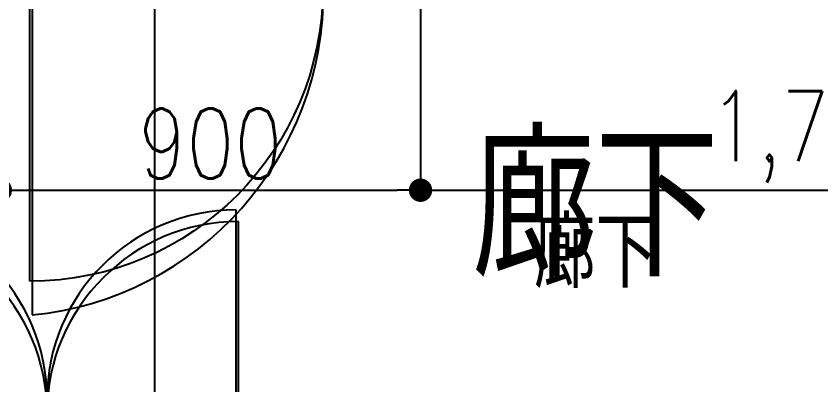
# Model space of a CAD drawing. Header units: millimetres. Extents: x 15495 to 166182, y -39946 to 18307.
# Drawn here: x 49374 to 51098, y 2692 to 3481 of the extents above; entities that cross this region are included whole.
import ezdxf

# ---------------------------------------------------------------- set-up
doc = ezdxf.new("R2010")
doc.units = ezdxf.units.MM
doc.header["$LTSCALE"] = 1000
doc.layers.get('0').update_dxf_attribs({"linetype": 'CONTINUOUS'})
for name, color, linetype in [('DT_ID', 13, 'CONTINUOUS'), ('E_TEXT', 3, 'CONTINUOUS'), ('F_FITT1-100', 5, 'CONTINUOUS'), ('F_FITT1-50', 5, 'CONTINUOUS'), ('SF-A_SANI-KYOUTSU', 60, 'CONTINUOUS'), ('SF-DT_ID-100', 13, 'CONTINUOUS'), ('SF-E_DIM-50', 3, 'CONTINUOUS'), ('SF-E_TEXT-100', 3, 'CONTINUOUS'), ('SF-E_TEXT-50', 3, 'CONTINUOUS'), ('SF-F_FITT1-100', 5, 'CONTINUOUS'), ('SF-F_FITT1-50', 5, 'CONTINUOUS'), ('WaterSpace_F_FITT1-100', 5, 'CONTINUOUS'), ('WaterSpace_F_FITT1-50', 5, 'CONTINUOUS'), ('WaterSpace_SP-F_FITT1-100', 5, 'CONTINUOUS'), ('WaterSpace_SP-F_FITT1-50', 5, 'CONTINUOUS')]:
    doc.layers.add(name, color=color, linetype=linetype)
doc.styles.add('DIM', font='romans.shx', dxfattribs={"width": 0.8, "bigfont": 'bigfont.shx'})
doc.styles.add('ROOM', font='romans.shx', dxfattribs={"width": 0.8, "bigfont": 'bigfont.shx'})
doc.styles.get("Standard").update_dxf_attribs({"font": 'txt.shx', "bigfont": 'bigfont.shx'})
doc.dimstyles.new('DIM50_3_3', dxfattribs={"dimscale": 50, "dimtxt": 3, "dimasz": 1, "dimexe": 0, "dimexo": 1, "dimgap": 0.5, "dimtad": 1, "dimdec": 1, "dimdsep": 46, "dimlunit": 6, "dimtxsty": 'DIM', "dimblk1": 'DOT', "dimblk2": 'DOT', "dimsah": 1, "dimcen": 1, "dimclrd": 256, "dimclre": 256, "dimclrt": 256, "dimadec": 0, "dimazin": 0, "dimtfac": 1, "dimtdec": 1, "dimtix": 1, "dimtmove": 2, "dimatfit": 3, "dimldrblk": 'DOT', "dimfxl": 1, "dimtvp": 0.833333, "dimtolj": 1, "dimarcsym": 0})

# ---------------------------------------------------------------- blocks, each defined once
blk = doc.blocks.new('WaterSpace_WD-A15_50')
at = {"layer": 'WaterSpace_F_FITT1-50'}
for p, q in [((-28, 0.8), (-28, 699.8)), ((-655, 10), (-680, 10)), ((-680, -90), (-680, 10)), ((-655, -31.5), (-655, 10)), ((-652, 0.8), (-652, -29.7)), ((-28, 0.8), (-652, 0.8)), ((-28, -29.7), (-28, 0.8)), ((-25, 10), (0, 10)), ((-25, -31.5), (-25, 10)), ((0, -100), (0, 10)), ((-655, -31.5), (-640, -31.5)), ((-652, -29.7), (-28, -29.7)), ((-640, -31.5), (-640, -45.4)), ((-25, -31.5), (-40, -31.5)), ((-40, -31.5), (-40, -45.4)), ((-640, -45.4), (-655, -45.4)), ((-655, -90), (-655, -45.4)), ((-40, -45.4), (-25, -45.4)), ((-25, -100), (-25, -45.4)), ((-680, -90), (-655, -90)), ((0, -100), (-25, -100))]:
    blk.add_line(p, q, dxfattribs=at)
blk.add_arc((39.8, 11.2), 691.9, 95.6225, 180.8667, dxfattribs=at)
blk = doc.blocks.new('WaterSpace_WD-A15_100')
at = {"layer": 'WaterSpace_F_FITT1-100'}
for p, q in [((0, 0), (0, 627.69225)), ((-627.69225, 0), (0, 0))]:
    blk.add_line(p, q, dxfattribs=at)
blk.add_arc((0, 0), 627.69225, 90, 180, dxfattribs=at)
blk = doc.blocks.new('WaterSpace')
at = {"layer": 'WaterSpace_SP-F_FITT1-100', "yscale": -1, "rotation": 90}
blk.add_blockref('WaterSpace_WD-A15_100', (-2536.9, -2890), dxfattribs=at)
at = {"layer": 'WaterSpace_SP-F_FITT1-50', "xscale": -1, "yscale": -1}
blk.add_blockref('WaterSpace_WD-A15_50', (-2560, -2890), dxfattribs=at)
blk.add_blockref('WaterSpace_WD-A15_50', (-2560, -2890), dxfattribs=at)
blk = doc.blocks.new('ROOM')
at = {"layer": 'DT_ID', "flags": 1}
for tag, p in [('室番号', (0, 500)), ('面積', (0, -500)), ('内装制限', (0, -1000)), ('仕上レベル', (0, -1500)), ('スラブレベル', (0, -2000)), ('天井高', (0, -2500)), ('床下地', (0, -3000)), ('床仕上', (0, -3500)), ('巾木高さ', (0, -4000)), ('巾木仕上', (0, -4500)), ('壁下地', (0, -5000)), ('壁仕上', (0, -5500)), ('天井下地', (0, -6000)), ('天井仕上', (0, -6500)), ('見切縁', (0, -7000)), ('備考', (0, -7500))]:
    blk.add_attdef(tag, p, '', height=300, dxfattribs=at)
at = {"layer": 'E_TEXT', "style": 'ROOM', "width": 0.8}
blk.add_attdef('室名', (0, 0), '', height=300, dxfattribs=at)
blk = doc.blocks.new('WD-A19_100')
at = {"layer": 'F_FITT1-100'}
for p, q in [((0, 370), (0, -40)), ((820, -40), (820, 370)), ((820, -40), (0, -40))]:
    blk.add_line(p, q, dxfattribs=at)
for centre, start, end in [((0, -40), 0, 90), ((820, -40), 90, 180)]:
    blk.add_arc(centre, 410, start, end, dxfattribs=at)
blk = doc.blocks.new('SF-BLOCK_100')
at = {"layer": 'SF-DT_ID-100'}
blk.add_line((19630.98, -610.26), (19630.98, 3633.54), dxfattribs=at)
at = {"layer": 'SF-A_SANI-KYOUTSU'}
blk.add_blockref('WaterSpace', (21900, 6500), dxfattribs=at)
at = {"layer": 'SF-E_TEXT-100'}
ref = blk.add_blockref('ROOM', (20310.43, 2992.62), dxfattribs=at)
ref.add_attrib('室名', '廊下', (20310.43, 2992.62), dxfattribs={"height": 300, "style": 'ROOM', "width": 0.8})
at = {"layer": 'SF-F_FITT1-100'}
blk.add_blockref('WD-A19_100', (18990, 2740), dxfattribs=at)
blk = doc.blocks.new('DOT')
at = {"color": 0, "linetype": 'ByBlock'}
blk.add_line((-0.5, 0), (-1, 0), dxfattribs=at)
at = {"color": 0, "linetype": 'ByBlock', "const_width": 0.5}
blk.add_lwpolyline([(-0.25, 0, 1), (0.25, 0, 1)], format="xyb", close=True, dxfattribs=at)
blk = doc.blocks.new('*D299')
at = {"layer": 'SF-E_DIM-50', "lineweight": -2}
for p, q in [((51940.7, 4261.9), (51940.7, 3108.1)), ((50240.7, 3531), (50240.7, 3108.1)), ((50290.7, 3108.1), (51890.7, 3108.1))]:
    blk.add_line(p, q, dxfattribs=at)
at = {"layer": 'SF-E_DIM-50', "lineweight": -2, "xscale": 50, "yscale": 50, "zscale": 50, "rotation": 180}
blk.add_blockref('DOT', (50240.7, 3108.1), dxfattribs=at)
at = {"layer": 'SF-E_DIM-50', "lineweight": -2, "xscale": 50, "yscale": 50, "zscale": 50}
blk.add_blockref('DOT', (51940.7, 3108.1), dxfattribs=at)
at = {"layer": 'SF-E_DIM-50', "insert": (51090.7, 3222.3), "char_height": 150, "attachment_point": 5, "style": 'DIM'}
blk.add_mtext('\\A1;1,700', dxfattribs=at)
blk = doc.blocks.new('_DOT')
at = {"color": 0, "linetype": 'ByBlock'}
blk.add_line((-0.5, 0), (-1, 0), dxfattribs=at)
at = {"color": 0, "linetype": 'ByBlock', "const_width": 0.5}
blk.add_lwpolyline([(-0.25, 0, 1), (0.25, 0, 1)], format="xyb", close=True, dxfattribs=at)
blk = doc.blocks.new('WD-A19_50')
at = {"layer": 'F_FITT1-50'}
for p, q in [((-814.999875, -9.999875), (-814.999875, 395)), ((-5.000125, -9.999875), (-5.000125, 395)), ((-814.999875, -9.999875), (-410, -9.999875)), ((-814.999875, -40), (-814.999875, -9.999875)), ((-5.000125, -9.999875), (-410, -9.999875)), ((-410, -40), (-410, -9.999875)), ((-5.000125, -40), (-5.000125, -9.999875)), ((-829.000125, -69.999875), (-829.000125, -40)), ((-829.000125, -40), (-800.000125, -40)), ((-410, -40), (-814.999875, -40)), ((-800.000125, -40), (-800.000125, -69.999875)), ((-410, -40), (-5.000125, -40)), ((9.000125, -40), (-19.999875, -40)), ((-19.999875, -40), (-19.999875, -69.999875)), ((9.000125, -69.999875), (9.000125, -40)), ((-800.000125, -69.999875), (-829.000125, -69.999875)), ((-19.999875, -69.999875), (9.000125, -69.999875))]:
    blk.add_line(p, q, dxfattribs=at)
for centre, start, end in [((-814.999875, -9.999875), 0, 90), ((-5.000125, -9.999875), 90, 180)]:
    blk.add_arc(centre, 404.999875, start, end, dxfattribs=at)
blk = doc.blocks.new('*D304')
at = {"layer": 'SF-E_DIM-50', "lineweight": -2}
for p, q in [((49340.7, 3361.9), (49340.7, 3108.1)), ((50240.7, 3361.9), (50240.7, 3108.1)), ((49390.7, 3108.1), (50190.7, 3108.1))]:
    blk.add_line(p, q, dxfattribs=at)
at = {"layer": 'SF-E_DIM-50', "lineweight": -2, "xscale": 50, "yscale": 50, "zscale": 50, "rotation": 180}
blk.add_blockref('DOT', (49340.7, 3108.1), dxfattribs=at)
at = {"layer": 'SF-E_DIM-50', "lineweight": -2, "xscale": 50, "yscale": 50, "zscale": 50}
blk.add_blockref('DOT', (50240.7, 3108.1), dxfattribs=at)
at = {"layer": 'SF-E_DIM-50', "insert": (49790.7, 3208.1), "char_height": 150, "attachment_point": 5, "style": 'DIM'}
blk.add_mtext('\\A1;900', dxfattribs=at)
blk = doc.blocks.new('SF-BLOCK_50')
at = {"layer": 'SF-A_SANI-KYOUTSU'}
blk.add_blockref('WaterSpace', (21900, 6500), dxfattribs=at)
at = {"layer": 'SF-E_TEXT-50'}
ref = blk.add_blockref('ROOM', (20442.81, 2968.21), dxfattribs=dict(at, xscale=0.5, yscale=0.5, zscale=0.5))
ref.add_attrib('室名', '廊下', (20442.81, 2968.21), dxfattribs={"height": 150, "style": 'ROOM', "width": 0.8})
at = {"layer": 'SF-F_FITT1-50'}
blk.add_blockref('WD-A19_50', (19810, 2740), dxfattribs=at)
at = {"layer": 'SF-E_DIM-50'}
for base, p1, p2, picture, middle in [((21900, 3177.05), (20200, 3650), (21900, 4380.86), '*D299', (21050, 3291.34)), ((20200, 3177.05), (19300, 3480.86), (20200, 3480.86), '*D304', (19750, 3277.05))]:
    dim = blk.add_linear_dim(base=base, p1=p1, p2=p2, dimstyle='DIM50_3_3', dxfattribs=at)
    dim.commit()
    dim.dimension.update_dxf_attribs({"geometry": picture, "text_midpoint": middle, "insert": (-30040.71, 69)})

msp = doc.modelspace()

# ---------------------------------------------------------------- block references
for name in ['SF-BLOCK_100', 'SF-BLOCK_50']:
    msp.add_blockref(name, (30040.7, -69))

doc.saveas('drawing.dxf')
